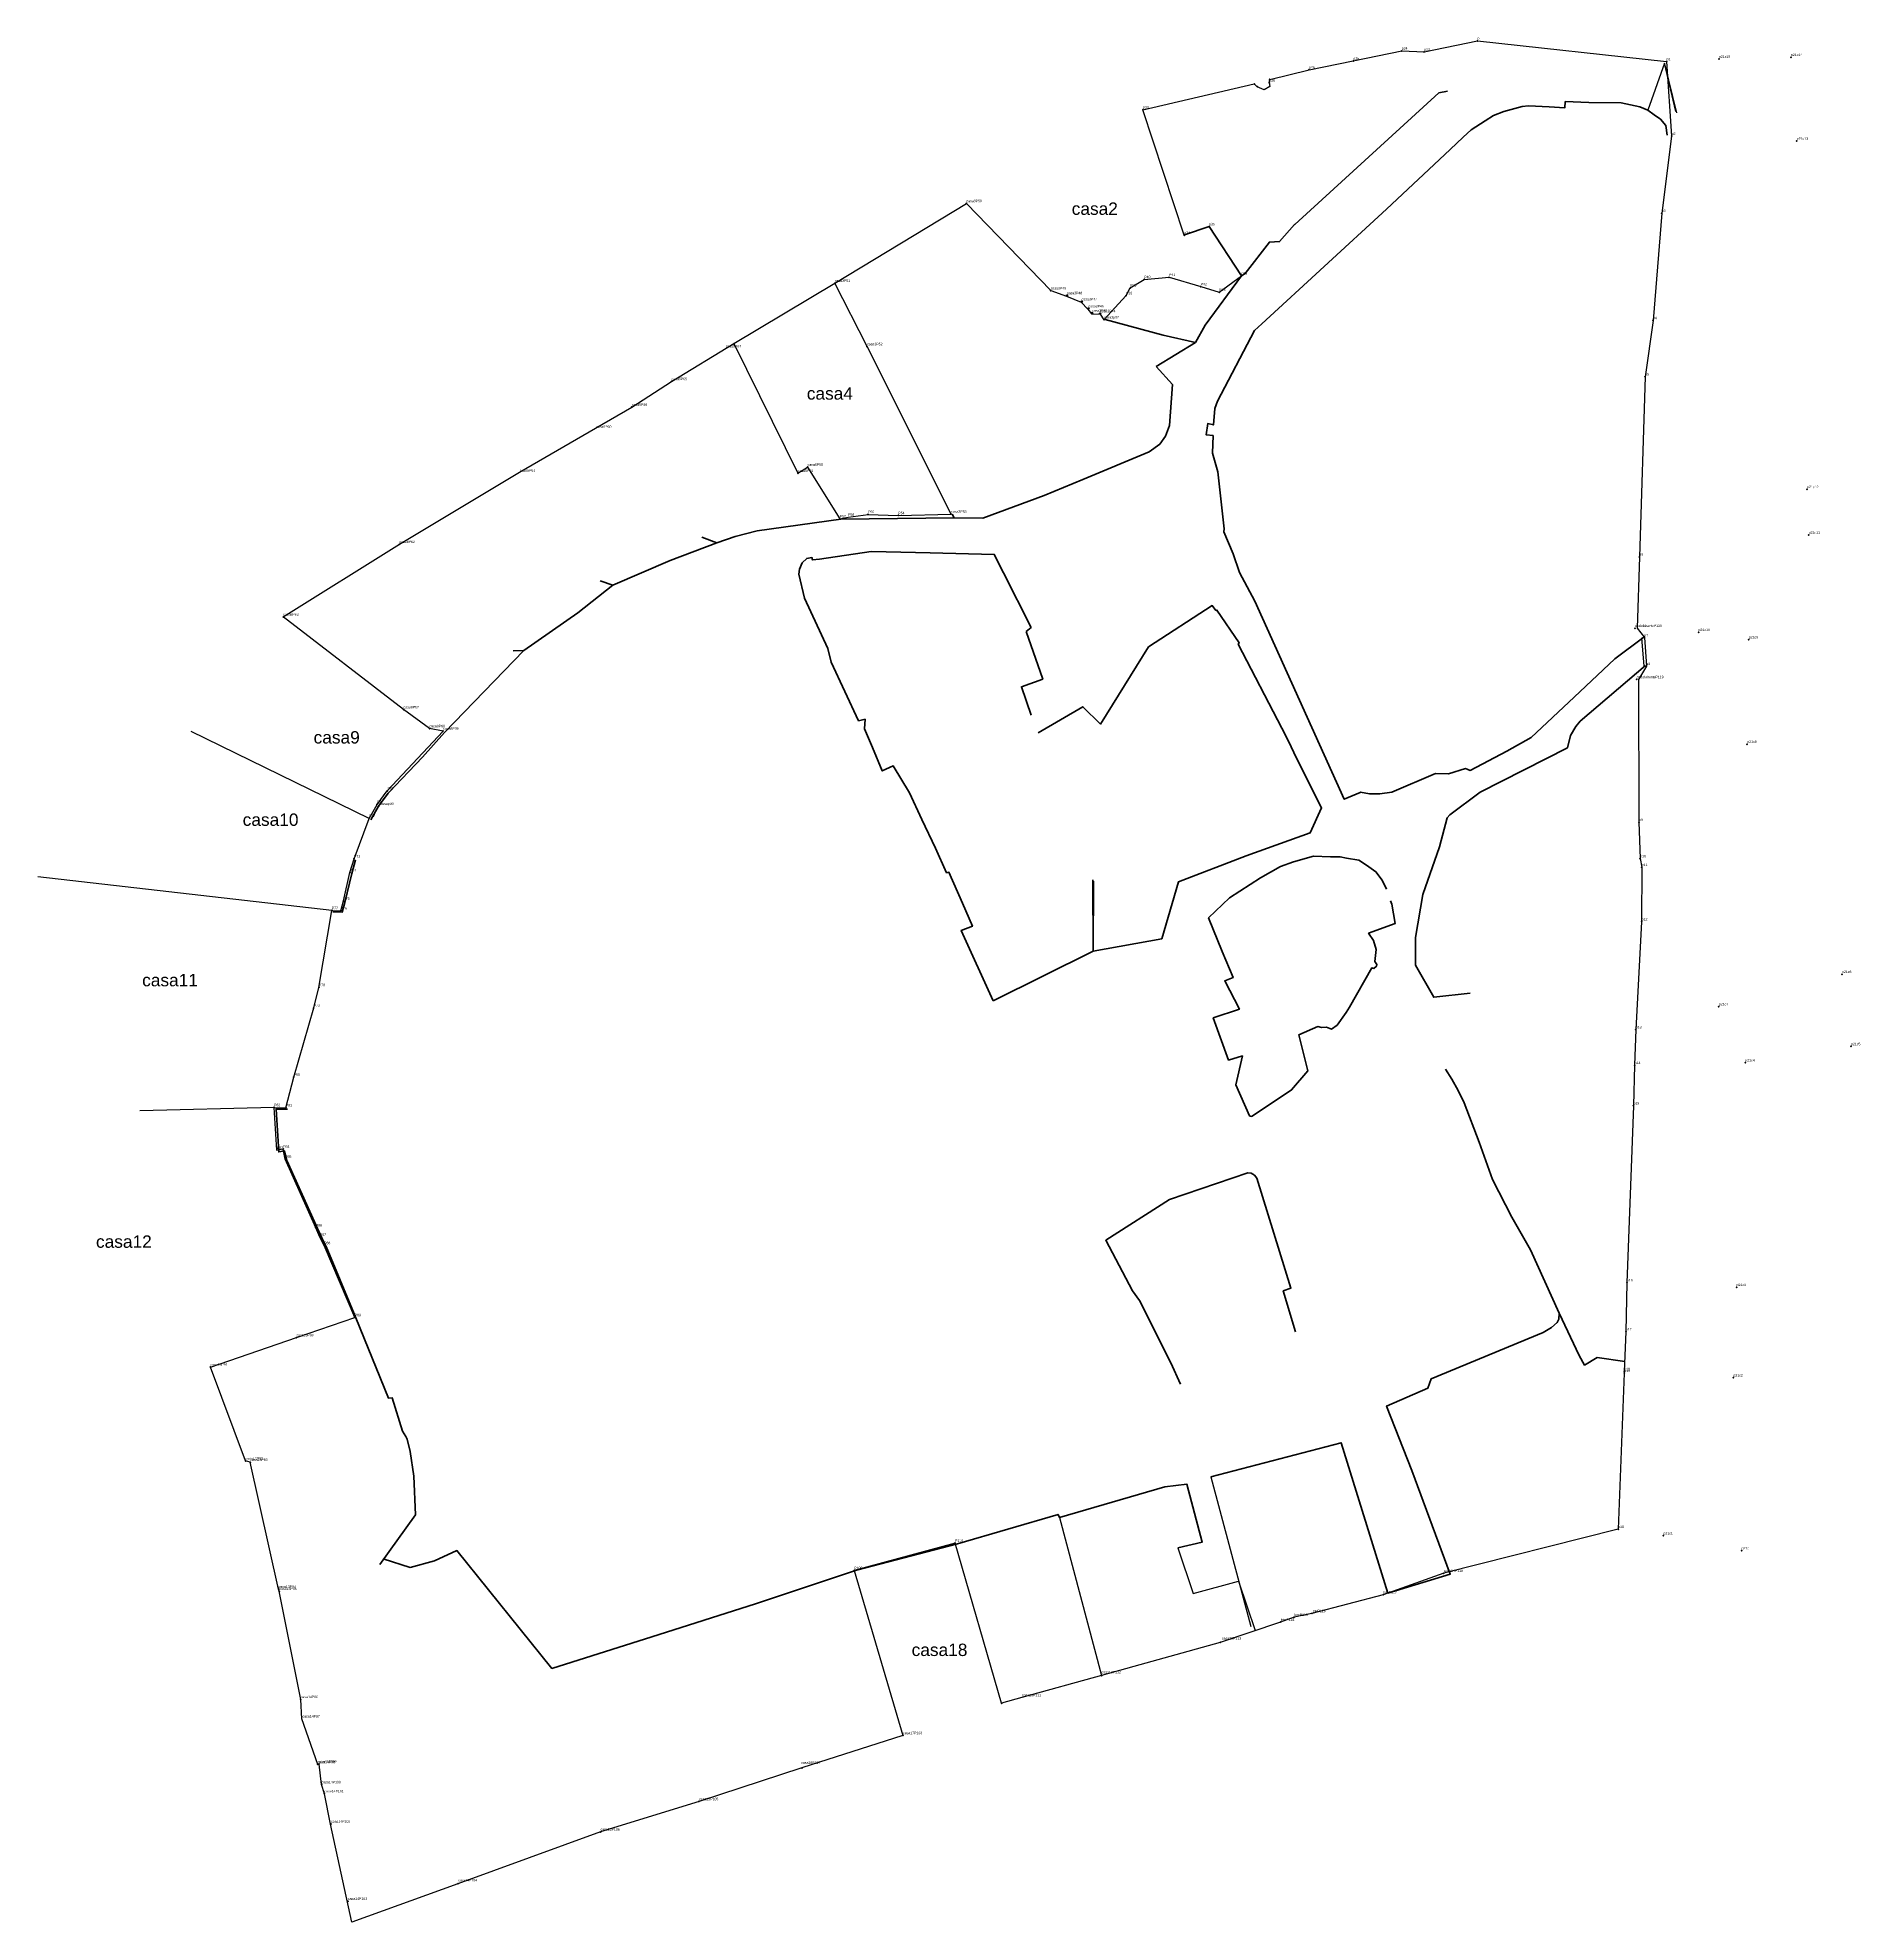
# Model space of a CAD drawing. Header units: millimetres. Extents: x 566258 to 574421, y 1333409 to 1335068.
# Drawn here: x 574053 to 574421, y 1334220.8 to 1334601.3 of the extents above; entities that cross this region are included whole.
import ezdxf

# ---------------------------------------------------------------- set-up
doc = ezdxf.new("R2010")
doc.units = ezdxf.units.MM
for name, color, linetype, lineweight in [('Line', 250, 'Continuous', 100), ('Point', 5, 'Continuous', 100), ('Point_Name', 1, 'Continuous', 100)]:
    doc.layers.add(name, color=color, linetype=linetype, lineweight=lineweight)
doc.styles.get("Standard").update_dxf_attribs({"font": 'arial.ttf'})

msp = doc.modelspace()

# ---------------------------------------------------------------- linework, layer by layer
msp.add_line((574289.87, 1334310.77, 399.17), (574297.94, 1334280.57, 399.17))
at = {"elevation": 399.17}
for points in [[(574301.7, 1334592.17), (574301.78, 1334592.87), (574309.72, 1334594.83), (574318.66, 1334596.61), (574328.43, 1334598.64), (574332.95, 1334598.42), (574343.73, 1334600.66), (574381.91, 1334596.48), (574382.93, 1334581.42), (574380.92, 1334565.87), (574379.17, 1334544.22), (574377.57, 1334532.84), (574376.42, 1334496.49), (574375.95, 1334482.07), (574377.42, 1334480.18), (574377.83, 1334474.4), (574376.27, 1334471.74), (574376.32, 1334442.91), (574376.57, 1334435.56), (574376.91, 1334433.82), (574376.88, 1334422.81), (574375.7, 1334401.05), (574375.46, 1334393.84), (574375.23, 1334385.68), (574373.89, 1334349.95), (574373.69, 1334340.06), (574373.35, 1334332.03), (574373.38, 1334331.71), (574372.15, 1334300.17), (574336.93, 1334291.29), (574324.69, 1334286.95), (574310.31, 1334283.19), (574306.72, 1334282.41), (574303.99, 1334281.44), (574291.81, 1334277.35), (574267.85, 1334270.64), (574251.75, 1334266.2), (574247.65, 1334265.07), (574238.26, 1334297.39), (574217.91, 1334291.87), (574227.74, 1334258.56), (574207.34, 1334251.99), (574186.58, 1334245.22), (574166.67, 1334239.09), (574137.88, 1334228.63), (574116.45, 1334220.83), (574112.13, 1334240.66), (574110.93, 1334246.8), (574110.35, 1334248.64), (574109.86, 1334252.79), (574109.57, 1334252.69), (574106.35, 1334261.91), (574106.14, 1334265.84), (574101.82, 1334287.66), (574101.67, 1334288.09), (574095.95, 1334313.72), (574095.02, 1334313.96), (574087.9, 1334332.93), (574105.26, 1334338.88), (574117.06, 1334342.93), (574110.88, 1334357.47), (574110.01, 1334359.17), (574109.19, 1334361.04), (574103.02, 1334374.91), (574102.61, 1334376.94), (574101.34, 1334376.72), (574100.77, 1334385.34), (574103.14, 1334385.27), (574104.73, 1334391.46), (574108.78, 1334405.43), (574109.81, 1334409.56), (574112.43, 1334425.1), (574114.21, 1334425.06), (574114.8, 1334427.02), (574116.09, 1334432.75), (574116.92, 1334435.53), (574119.95, 1334443.69), (574121.56, 1334446.5), (574123.61, 1334449.25), (574134.9, 1334461.32), (574132.16, 1334461.83), (574126.9, 1334465.65), (574102.61, 1334484.36), (574126.07, 1334499.03), (574150.29, 1334513.6), (574165.66, 1334522.46), (574172.99, 1334526.72), (574181.03, 1334531.91), (574193.62, 1334539.54), (574206.52, 1334513.36), (574208.48, 1334514.61), (574214.97, 1334504.16), (574216.67, 1334504.52), (574220.71, 1334505.07), (574226.8, 1334504.84), (574237.46, 1334505.13), (574220.5, 1334538.95), (574213.95, 1334551.74), (574240.56, 1334567.84), (574257.57, 1334550.24), (574260.78, 1334549.1), (574263.72, 1334547.89), (574265.06, 1334546.5), (574265.82, 1334545.56), (574267.53, 1334545.46), (574268.31, 1334544.36), (574272.79, 1334549.24), (574273.63, 1334550.79), (574276.46, 1334552.5), (574281.47, 1334552.93), (574287.86, 1334551.05), (574291.61, 1334549.92), (574296.08, 1334553.24), (574289.53, 1334563.17), (574284.54, 1334561.42), (574276.18, 1334586.75), (574298.66, 1334591.95)], [(574299.27, 1334591.41), (574299.27, 1334591.41), (574298.66, 1334591.95)], [(574193.62, 1334539.54), (574213.95, 1334551.74)], [(574119.95, 1334443.69), (574084.02, 1334461.25)], [(574112.43, 1334425.1), (574053.04, 1334431.92)], [(574100.77, 1334385.34), (574073.69, 1334384.68)], [(574259.36, 1334302.52), (574267.85, 1334270.64)], [(574283.24, 1334296.4), (574286.34, 1334287.22), (574295.51, 1334289.67), (574298.85, 1334279.72)]]:
    msp.add_lwpolyline(points, dxfattribs=at)
at = {"color": 4, "elevation": 399.17}
msp.add_lwpolyline([(574383.81, 1334586.39), (574381.47, 1334596.17), (574378.13, 1334586.7)], dxfattribs=at)
at = {"color": 3}
for points in [[(574381.5, 1334596), (574383.92, 1334586.11)], [(574376.87, 1334480.16), (574377.31, 1334474.44)]]:
    msp.add_lwpolyline(points, dxfattribs=at)
at = {"color": 2, "elevation": 399.17}
msp.add_lwpolyline([(574301.7, 1334592.17), (574301.8, 1334591.42), (574300.69, 1334590.79), (574299.27, 1334591.41)], dxfattribs=at)
for centre in [(574260.83, 1334549.25, 399.17), (574263.81, 1334548.02, 399.17), (574265.17, 1334546.6, 399.17), (574265.89, 1334545.71, 399.17), (574267.54, 1334545.61, 399.17)]:
    msp.add_circle(centre, 0.15)
at = {"layer": 'Line', "color": 4, "lineweight": 40, "elevation": 399.17}
for points in [[(574278.86, 1334534.9), (574286.79, 1334539.75)], [(574215.17, 1334504.07), (574238.09, 1334504.37)]]:
    msp.add_lwpolyline(points, dxfattribs=at)
at = {"layer": 'Line', "color": 4, "lineweight": 40}
for points in [[(574337.71, 1334590.51, 399.17), (574335.91, 1334590.14, 399.17), (574306.83, 1334563.61, 399.17), (574306.78, 1334563.57, 399.17), (574303.77, 1334560.14, 399.17), (574301.71, 1334560.04, 399.17), (574296.83, 1334553.66, 399.17), (574296.08, 1334553.24, 399.17), (574289.54, 1334563.21, 399.17), (574284.55, 1334561.49, 399.17)], [(574324.01, 1334448.63, 399.17), (574321.95, 1334448.68, 399.17), (574320.12, 1334448.99, 399.17), (574320.03, 1334448.92, 399.17), (574316.84, 1334447.54, 399.17), (574298.77, 1334487.56, 399.17), (574295.67, 1334493.32, 399.17), (574294.43, 1334497.08, 399.17), (574292.49, 1334501.52, 399.17), (574292.58, 1334502.13, 399.17), (574291.33, 1334513.62, 399.17), (574290.26, 1334517.41, 399.17), (574290.34, 1334520.98, 399.17), (574288.96, 1334521.1, 399.17), (574289.27, 1334523.39, 399.17), (574290.43, 1334523.12, 399.17), (574290.67, 1334526.46, 399.17), (574291.21, 1334527.89, 399.17), (574298.71, 1334542.18, 399.17), (574300.16, 1334543.5, 399.17), (574325.35, 1334566.69, 399.17), (574338.22, 1334578.72, 399.17), (574340.86, 1334581.22, 399.17), (574342.49, 1334582.7, 399.17), (574345.25, 1334584.53, 399.17), (574346.98, 1334585.58, 399.17), (574349.07, 1334586.38, 399.17), (574352.73, 1334587.38, 399.17), (574354.01, 1334587.53, 399.17), (574358.22, 1334587.33, 399.17), (574361.35, 1334587.13, 399.17), (574361.46, 1334588.4, 399.17), (574366.21, 1334588.24, 399.17), (574372.71, 1334588.14, 399.17), (574376.53, 1334587.31, 399.17), (574378.13, 1334586.7, 399.17), (574379.43, 1334585.71, 399.17), (574380.65, 1334584.84, 399.17), (574381.78, 1334583.6, 399.17), (574382, 1334581.61, 399.17)], [(574296.08, 1334553.24, 399.17), (574288.78, 1334543.29, 399.17), (574286.79, 1334539.75, 399.17), (574280.27, 1334541.27, 399.17), (574268.55, 1334544.43, 399.17)], [(574278.86, 1334534.9, 399.17), (574282.17, 1334531.26, 399.17), (574281.53, 1334523.03, 399.17), (574280.75, 1334520.82, 399.17), (574279.59, 1334519.24, 399.17), (574277.44, 1334517.66, 399.17), (574264.05, 1334512.08, 399.17), (574256.22, 1334508.9, 399.17), (574243.85, 1334504.33, 399.17), (574238.09, 1334504.37, 399.17), (574237.65, 1334505.08, 399.17)], [(574215.17, 1334504.07, 399.17), (574198.33, 1334501.73, 399.17), (574193.89, 1334500.58, 399.17), (574190.15, 1334499.35, 399.17), (574187.13, 1334500.48, 399.17)], [(574190.15, 1334499.35, 399.17), (574180.72, 1334495.75, 399.17), (574169.15, 1334490.76, 399.17), (574166.63, 1334491.66, 399.17)], [(574245.96, 1334406.87, 399.17), (574245.96, 1334406.87, 399.17), (574239.49, 1334421.08, 399.17), (574241.75, 1334421.93, 399.17), (574239.75, 1334426.59, 399.17), (574237, 1334432.82, 399.17), (574236.56, 1334432.7, 399.17), (574234.28, 1334437.71, 399.17), (574231.58, 1334443.48, 399.17), (574229.04, 1334448.84, 399.17), (574225.74, 1334454.32, 399.17), (574223.54, 1334453.29, 399.17), (574221.6, 1334458.01, 399.17), (574219.97, 1334461.8, 399.17), (574220.08, 1334463.72, 399.17), (574218.79, 1334463.41, 399.17), (574213.21, 1334475.23, 399.17), (574212.55, 1334477.96, 399.17), (574207.89, 1334488.12, 399.17), (574206.72, 1334492.97, 399.17), (574206.87, 1334494.03, 399.17), (574207.39, 1334495.31, 399.17), (574208.31, 1334496.18, 399.17), (574209.37, 1334496.35, 399.17), (574209.44, 1334495.87, 399.17), (574210.88, 1334496.05, 399.17), (574221.32, 1334497.56, 399.17), (574224.35, 1334497.53, 399.17), (574233.2, 1334497.28, 399.17), (574246.17, 1334496.99, 399.17), (574248.05, 1334493.26, 399.17), (574253.62, 1334482.24, 399.17), (574252.58, 1334481.43, 399.17), (574252.58, 1334481.43, 399.17)], [(574169.15, 1334490.76, 399.17), (574162.08, 1334485.22, 399.17), (574151.21, 1334477.58, 399.17), (574149.03, 1334477.52, 399.17)], [(574277.29, 1334478.35, 399.17), (574290.17, 1334486.65, 399.17), (574290.92, 1334485.69, 399.17), (574291.13, 1334485.75, 399.17), (574295.63, 1334479.11, 399.17), (574295.4, 1334478.89, 399.17), (574304.24, 1334461.92, 399.17), (574305.56, 1334459.26, 399.17), (574307.16, 1334455.88, 399.17), (574312.25, 1334445.79, 399.17), (574309.98, 1334440.8, 399.17), (574297, 1334436.13, 399.17), (574283.34, 1334430.85, 399.17), (574279.98, 1334419.4, 399.17)], [(574252.58, 1334481.43, 399.17), (574255.97, 1334471.81, 399.17), (574251.66, 1334470.27, 399.17), (574253.6, 1334464.5, 399.17)], [(574377.29, 1334480.26, 399.17), (574371.44, 1334475.93, 399.17), (574363.23, 1334468.14, 399.17), (574354.55, 1334460.01, 399.17), (574349.67, 1334457.23, 399.17), (574342.27, 1334453.38, 399.17), (574341.3, 1334453.75, 399.17), (574337.9, 1334452.69, 399.17), (574335.25, 1334452.78, 399.17), (574326.42, 1334448.96, 399.17), (574324.01, 1334448.63, 399.17)], [(574151.21, 1334477.58, 399.17), (574135.15, 1334461.01, 399.17)], [(574255.01, 1334460.96, 399.17), (574264.07, 1334466.23, 399.17), (574267.6, 1334462.72, 399.17), (574277.29, 1334478.35, 399.17)], [(574342.24, 1334408.42, 399.17), (574334.91, 1334407.58, 399.17), (574331.21, 1334414.06, 399.17), (574331.21, 1334419.65, 399.17), (574332.68, 1334428.34, 399.17), (574336.03, 1334437.94, 399.17), (574337.58, 1334443.77, 399.17), (574338.14, 1334444.4, 399.17), (574344.26, 1334449.01, 399.17), (574361.88, 1334457.96, 399.17), (574362.54, 1334460.4, 399.17), (574363.61, 1334462.25, 399.17), (574364.45, 1334463.29, 399.17), (574377.67, 1334474.55, 399.17)], [(574135.15, 1334461.01, 399.17), (574130.71, 1334456.07, 399.17), (574123.79, 1334448.77, 399.17), (574121.86, 1334446.14, 399.17)], [(574121.86, 1334446.14, 399.17), (574120.28, 1334443.41, 399.17)], [(574117.21, 1334435.31, 399.17), (574116.46, 1334432.58, 399.17), (574115.07, 1334426.73, 399.17), (574114.53, 1334424.77, 399.17), (574112.65, 1334424.84, 399.17)], [(574326.14, 1334427.06, 399.17), (574326.41, 1334426.34, 399.17), (574327.1, 1334422.45, 399.17), (574321.76, 1334420.51, 399.17), (574322.74, 1334419.01, 399.17), (574323.25, 1334417.22, 399.17), (574322.98, 1334414.79, 399.17), (574323.41, 1334414.19, 399.17), (574323.32, 1334413.85, 399.17), (574322.81, 1334413.4, 399.17), (574322.39, 1334413.51, 399.17), (574317.88, 1334405.58, 399.17), (574317.23, 1334404.49, 399.17), (574315.39, 1334401.94, 399.17), (574314.23, 1334401.15, 399.17), (574313.24, 1334401.52, 399.17), (574312.27, 1334401.45, 399.17), (574311.53, 1334401.66, 399.17), (574307.68, 1334400, 399.17), (574309.45, 1334392.7, 399.17), (574306.21, 1334388.87, 399.17), (574298.23, 1334383.58, 399.17), (574298.15, 1334383.53, 399.17), (574297.82, 1334383.56, 399.17), (574297.72, 1334383.67, 399.17), (574294.92, 1334389.87, 399.17), (574296.28, 1334395.74, 399.17), (574293.49, 1334394.91, 399.17), (574290.4, 1334403.41, 399.17), (574295.66, 1334405.19, 399.17), (574292.69, 1334410.92, 399.17), (574294.38, 1334411.55, 399.17), (574292.16, 1334416.8, 399.17), (574289.45, 1334423.64, 399.17), (574293.69, 1334427.64, 399.17), (574299.92, 1334431.7, 399.17), (574303.95, 1334433.98, 399.17), (574306.59, 1334434.94, 399.17), (574310.62, 1334436.04, 399.17), (574314.06, 1334435.92, 399.17), (574316.02, 1334435.91, 399.17), (574317.3, 1334435.63, 399.17), (574319.75, 1334435.26, 399.17), (574321.32, 1334434.25, 399.17), (574323.22, 1334432.91, 399.17), (574324.47, 1334431.22, 399.17), (574325.33, 1334429.41, 399.17)], [(574266.12, 1334416.89, 399.17), (574266.07, 1334431.3, 399.17)], [(574279.98, 1334419.4, 399.17), (574266.12, 1334416.89, 399.17), (574266.19, 1334431.04, 399.17)], [(574266.12, 1334416.89, 399.17), (574245.96, 1334406.87, 399.17)], [(574360.23, 1334343.79, 399.17), (574354.45, 1334356.59, 399.17), (574350.7, 1334363.21, 399.17), (574346.76, 1334370.76, 399.17), (574344.07, 1334378.3, 399.17), (574341.03, 1334386.29, 399.17), (574339.85, 1334388.76, 399.17), (574338.58, 1334391.04, 399.17), (574337.27, 1334393.05, 399.17)], [(574103.46, 1334384.97, 399.17), (574101.16, 1334385.01, 399.17), (574101.72, 1334376.37, 399.17), (574102.87, 1334376.55, 399.17), (574103.32, 1334374.65, 399.17), (574109.52, 1334360.91, 399.17), (574110.41, 1334359.03, 399.17), (574111.25, 1334357.24, 399.17), (574117.26, 1334342.88, 399.17), (574123.85, 1334326.67, 399.17), (574124.6, 1334326.72, 399.17), (574126.7, 1334320.01, 399.17), (574127.34, 1334318.91, 399.17), (574127.61, 1334318.38, 399.17), (574128.24, 1334315.89, 399.17), (574129, 1334310.92, 399.17), (574129.32, 1334303.1, 399.17), (574122.14, 1334293.06, 399.17)], [(574283.8, 1334329.45, 399.17), (574281.81, 1334333.79, 399.17), (574275.49, 1334346.36, 399.17), (574274.09, 1334348.31, 399.17), (574268.67, 1334358.53, 399.17), (574281.54, 1334366.75, 399.17), (574297.36, 1334372.13, 399.17), (574298.01, 1334372.04, 399.17), (574298.36, 1334371.87, 399.17), (574298.72, 1334371.65, 399.17), (574299.17, 1334371.09, 399.17), (574306.06, 1334348.82, 399.17), (574304.53, 1334348.28, 399.17), (574307.02, 1334340.05, 399.17)], [(574325.62, 1334287.27, 399.17), (574338.24, 1334291.1, 399.17), (574330.5, 1334312.06, 399.17), (574325.38, 1334325.05, 399.17), (574333.72, 1334328.63, 399.17), (574334.41, 1334330.55, 399.17), (574356.98, 1334339.89, 399.17), (574358.69, 1334340.9, 399.17), (574359.83, 1334341.9, 399.17), (574360.15, 1334342.56, 399.17), (574360.23, 1334343.79, 399.17), (574364.28, 1334335.25, 399.17), (574365.34, 1334333.33, 399.17), (574367.9, 1334334.87, 399.17), (574373.47, 1334334.05, 399.17)], [(574289.87, 1334310.77, 399.17), (574316.24, 1334317.64, 399.17), (574325.62, 1334287.27, 399.17)], [(574122.82, 1334294.23, 399.17), (574128.25, 1334292.47, 399.17), (574133.18, 1334293.8, 399.17), (574137.68, 1334295.87, 399.17), (574156.87, 1334272.09, 399.17), (574177.06, 1334278.43, 399.17), (574197.98, 1334285.1, 399.17), (574197.98, 1334285.1, 399.17), (574218.33, 1334291.9, 399.17), (574238.75, 1334297.25, 399.17), (574259.06, 1334303.16, 399.17), (574259.36, 1334302.52, 399.17), (574280.62, 1334308.77, 399.17), (574285.03, 1334309.29, 399.17), (574288.16, 1334297.58, 399.17), (574283.24, 1334296.4, 399.17)]]:
    msp.add_polyline3d(points, dxfattribs=at)
at = {"layer": 'Point'}
for p in [(574328.43, 1334598.64, 405.63), (574332.95, 1334598.42, 405.89), (574343.73, 1334600.66, 404.11), (574407.01, 1334597.34, 397.05), (574309.72, 1334594.83, 406.2), (574318.66, 1334596.61, 405.62), (574381.91, 1334596.48, 399.17), (574392.49, 1334596.98, 399.07), (574298.66, 1334591.95, 406.89), (574299.27, 1334591.41, 406.76), (574301.7, 1334592.17, 406.39), (574301.78, 1334592.87, 406.85), (574276.18, 1334586.75, 408.53), (574382.93, 1334581.42, 400.17), (574408.19, 1334580.43, 398.77), (574240.56, 1334567.84, 408.25), (574289.53, 1334563.17, 408.05), (574380.92, 1334565.87, 401.82), (574284.54, 1334561.42, 407.96), (574213.95, 1334551.74, 407.28), (574276.46, 1334552.5, 408.26), (574281.47, 1334552.93, 408.18), (574296.08, 1334553.24, 407.23), (574257.57, 1334550.24, 408.14), (574260.83, 1334549.25, 408.24), (574263.81, 1334548.02, 408.27), (574272.79, 1334549.24, 408.39), (574273.63, 1334550.79, 408.33), (574287.86, 1334551.05, 408.03), (574291.61, 1334549.92, 407.73), (574265.17, 1334546.6, 408.39), (574265.89, 1334545.71, 408.66), (574267.54, 1334545.61, 408.52), (574268.31, 1334544.36, 408.8), (574379.17, 1334544.22, 403.94), (574193.62, 1334539.54, 399.17), (574220.5, 1334538.95, 407.71), (574377.57, 1334532.84, 405.65), (574181.03, 1334531.91, 404.87), (574172.99, 1334526.72, 405.03), (574208.48, 1334514.61, 407.06), (574206.52, 1334513.36, 406.29), (574410.29, 1334510.11, 403.67), (574220.71, 1334505.07, 407.6), (574226.8, 1334504.84, 408.07), (574237.46, 1334505.13, 409.1), (574126.07, 1334499.03, 405.2), (574410.6, 1334500.9, 403.7), (574376.42, 1334496.49, 409), (574102.61, 1334484.36, 405.17), (574375.55, 1334482.07, 409.45), (574377.42, 1334480.18, 406.5), (574388.37, 1334481.27, 406.42), (574398.49, 1334479.78, 406.09), (574375.87, 1334471.74, 409.77), (574377.83, 1334474.4, 406.62), (574126.9, 1334465.65, 405.43), (574132.16, 1334461.83, 405.27), (574134.9, 1334461.32, 405.23), (574398.18, 1334458.67, 407.63), (574123.61, 1334449.25, 405.81), (574121.56, 1334446.5, 405.91), (574119.95, 1334443.69, 405.98), (574376.32, 1334442.91, 412.23), (574116.92, 1334435.53, 406.43), (574376.57, 1334435.56, 412.09), (574376.91, 1334433.82, 412.14), (574116.09, 1334432.75, 406.48), (574114.8, 1334427.02, 406.55), (574112.43, 1334425.1, 406.45), (574114.21, 1334425.06, 406.36), (574376.88, 1334422.81, 412.4), (574417.32, 1334412.23, 410.98), (574109.81, 1334409.56, 407.52), (574108.78, 1334405.43, 407.61), (574392.46, 1334405.7, 410.18), (574375.7, 1334401.05, 413.06), (574419.15, 1334397.64, 410.76), (574375.46, 1334393.84, 413.29), (574397.78, 1334394.36, 410.55), (574104.73, 1334391.46, 408.26), (574100.77, 1334385.34, 409.02), (574103.14, 1334385.27, 408.78), (574375.23, 1334385.68, 413.69), (574101.34, 1334376.72, 409.93), (574102.61, 1334376.94, 409.27), (574103.02, 1334374.91, 409.48), (574109.19, 1334361.04, 410.48), (574110.01, 1334359.17, 410.47), (574110.88, 1334357.47, 410.33), (574373.89, 1334349.95, 415.02), (574396.04, 1334349.03, 412.59), (574117.06, 1334342.93, 411.05), (574105.26, 1334338.88, 411.8), (574373.69, 1334340.06, 414.98), (574087.9, 1334332.93, 413.95), (574373.35, 1334332.03, 414.87), (574373.38, 1334331.71, 414.81), (574395.4, 1334330.76, 413.59), (574095.02, 1334313.96, 413.98), (574095.95, 1334313.72, 414.02), (574238.26, 1334297.39, 412.07), (574372.15, 1334300.17, 415.28), (574381.27, 1334298.86, 414.85), (574397.05, 1334295.85, 415.32), (574217.91, 1334291.87, 410.89), (574336.93, 1334291.29, 415.47), (574101.67, 1334288.09, 414.18), (574101.82, 1334287.66, 414.21), (574324.69, 1334286.95, 414.01), (574303.99, 1334281.44, 413.92), (574306.72, 1334282.41, 413.89), (574310.31, 1334283.19, 414.1), (574291.81, 1334277.35, 399.17), (574267.85, 1334270.64, 399.17), (574106.14, 1334265.84, 414.61), (574247.65, 1334265.07, 399.17), (574227.74, 1334258.56, 413.69), (574109.57, 1334252.69, 417.48), (574109.86, 1334252.79, 417.47), (574207.34, 1334251.99, 399.17), (574110.35, 1334248.64, 415.54), (574110.93, 1334246.8, 415.46), (574186.58, 1334245.22, 412.72), (574112.27, 1334240.69, 415.84), (574166.67, 1334239.09, 416.62), (574137.88, 1334228.63, 399.17), (574115.67, 1334225.09, 416.62)]:
    msp.add_point(p, dxfattribs=at)
at = {"layer": 'Point', "color": 4, "lineweight": 40}
msp.add_point((574121.86, 1334446.14, 794.89), dxfattribs=at)

# ---------------------------------------------------------------- texts
at = {"color": 3, "char_height": 2.5, "width": 6.1523, "attachment_point": 1}
for s, insert in [('casa2', (574261.81, 1334568.03)), ('casa4', (574208.32, 1334530.73)), ('casa9', (574108.75, 1334461.3)), ('casa10', (574094.43, 1334444.68)), ('casa11', (574074.13, 1334412.29)), ('casa12', (574064.81, 1334359.5)), ('casa18', (574229.49, 1334277.09))]:
    msp.add_mtext(s, dxfattribs=dict(at, insert=insert))
at = {"layer": 'Point_Name'}
for s, p in [('p', (574343.73, 1334600.91)), ('p25', (574318.66, 1334596.86)), ('p24', (574328.43, 1334598.89)), ('p23', (574332.95, 1334598.67)), ('p1', (574381.91, 1334596.73)), ('p21c15', (574392.49, 1334597.23)), ('p21c14', (574407.01, 1334597.59)), ('p26', (574309.72, 1334595.08)), ('p28', (574301.7, 1334592.42)), ('p33', (574276.18, 1334587)), ('p2', (574382.93, 1334581.67)), ('p21c13', (574408.19, 1334580.68)), ('casa3P50', (574240.56, 1334568.09)), ('p35', (574289.53, 1334563.42)), ('p3', (574380.92, 1334566.12)), ('p34', (574284.54, 1334561.67)), ('casa3P51', (574213.95, 1334551.99)), ('P39', (574273.63, 1334551.04)), ('P40', (574276.46, 1334552.75)), ('P41', (574281.47, 1334553.18)), ('P42', (574287.86, 1334551.3)), ('p36', (574296.08, 1334553.49)), ('casa3P49', (574257.57, 1334550.49)), ('casa3P48', (574260.83, 1334549.5)), ('casa3P47', (574263.81, 1334548.27)), ('P38', (574272.79, 1334549.49)), ('P43', (574291.61, 1334550.17)), ('casa3P46', (574265.17, 1334546.85)), ('casa3P45', (574265.89, 1334545.96)), ('casa3P44', (574267.54, 1334545.86)), ('casa3p37', (574268.31, 1334544.61)), ('p4', (574379.17, 1334544.47)), ('casa5P64', (574191.95, 1334538.78)), ('casa3P52', (574220.5, 1334539.2)), ('casa5P65', (574181.03, 1334532.16)), ('p5', (574377.57, 1334533.09)), ('casa5P66', (574172.99, 1334526.97)), ('casa6P60', (574165.76, 1334522.54)), ('casa6P61', (574150.39, 1334513.68)), ('casa5P59', (574206.52, 1334513.61)), ('casa5P58', (574208.48, 1334514.86)), ('p21c12', (574410.29, 1334510.36)), ('P55', (574220.71, 1334505.32)), ('casa3P53', (574237.46, 1334505.38)), ('P57', (574214.97, 1334504.41)), ('P56', (574216.67, 1334504.77)), ('P54', (574226.8, 1334505.09)), ('casa8P62', (574126.07, 1334499.28)), ('p21c11', (574410.6, 1334501.15)), ('p6', (574376.42, 1334496.74)), ('casa8P63', (574102.61, 1334484.61)), ('codofaltanteP120', (574375.55, 1334482.32)), ('p7', (574377.42, 1334480.43)), ('p21c10', (574388.37, 1334481.52)), ('p21c9', (574398.49, 1334480.03)), ('codofaltanteP119', (574375.87, 1334471.99)), ('p8', (574377.83, 1334474.65)), ('casa8P67', (574126.9, 1334465.9)), ('casa8P68', (574132.16, 1334462.08)), ('casa8P69', (574134.9, 1334461.57)), ('p21c8', (574398.18, 1334458.92)), ('P70', (574123.61, 1334449.5)), ('P71', (574121.56, 1334446.75)), ('P72', (574119.95, 1334443.94)), ('p9', (574376.32, 1334443.16)), ('P73', (574116.92, 1334435.78)), ('p10', (574376.57, 1334435.81)), ('p11', (574376.91, 1334434.07)), ('P74', (574116.09, 1334433)), ('P75', (574114.8, 1334427.27)), ('P77', (574112.43, 1334425.35)), ('P76', (574114.21, 1334425.31)), ('p12', (574376.88, 1334423.06)), ('p21c6', (574417.32, 1334412.48)), ('P78', (574109.81, 1334409.81)), ('P79', (574108.78, 1334405.68)), ('p21c7', (574392.46, 1334405.95)), ('p13', (574375.7, 1334401.3)), ('p21c5', (574419.15, 1334397.89)), ('P80', (574104.73, 1334391.71)), ('p14', (574375.46, 1334394.09)), ('p21c4', (574397.78, 1334394.61)), ('P82', (574100.77, 1334385.59)), ('P81', (574103.14, 1334385.52)), ('p15', (574375.23, 1334385.93)), ('P83', (574101.34, 1334376.97)), ('P84', (574102.61, 1334377.19)), ('P85', (574103.02, 1334375.16)), ('P86', (574109.19, 1334361.29)), ('P87', (574110.01, 1334359.42)), ('P88', (574110.88, 1334357.72)), ('p16', (574373.89, 1334350.2)), ('p21c3', (574396.04, 1334349.28)), ('P89', (574117.06, 1334343.18)), ('casa13P90', (574105.26, 1334339.13)), ('p17', (574373.69, 1334340.31)), ('casa13P91', (574087.9, 1334333.18)), ('p18', (574373.35, 1334332.28)), ('p19', (574373.38, 1334331.96)), ('p21c2', (574395.4, 1334331.01)), ('casa13P92', (574095.02, 1334314.21)), ('casa13P93', (574095.95, 1334313.97)), ('p20', (574372.15, 1334300.42)), ('P110', (574238.26, 1334297.64)), ('p21c1', (574381.27, 1334299.11)), ('p21c', (574397.05, 1334296.1)), ('P109', (574217.91, 1334292.12)), ('casa34P118', (574336.93, 1334291.54)), ('casa13P94', (574101.67, 1334288.34)), ('casa13P95', (574101.82, 1334287.91)), ('loteP117', (574324.69, 1334287.2)), ('loteP114', (574303.99, 1334281.69)), ('loteP115', (574306.72, 1334282.66)), ('loteP116', (574310.31, 1334283.44)), ('casa20P113', (574292.13, 1334277.91)), ('casa19P112', (574267.85, 1334271.09)), ('casa14P96', (574106.14, 1334266.09)), ('casa19P111', (574251.75, 1334266.45)), ('casa14P97', (574106.5, 1334262.16)), ('casa17P108', (574227.74, 1334258.81)), ('casa14P98', (574109.57, 1334252.94)), ('casa14P99', (574109.86, 1334253.04)), ('casa16P107', (574207.18, 1334252.81)), ('casa14P100', (574110.35, 1334248.89)), ('casa14P101', (574110.93, 1334247.05)), ('casa15P105', (574186.58, 1334245.47)), ('casa14P102', (574112.27, 1334240.94)), ('casa15P106', (574166.67, 1334239.34)), ('casa14P104', (574137.88, 1334229.08)), ('casa14P103', (574115.67, 1334225.34))]:
    msp.add_text(s, height=0.5, dxfattribs=at).set_placement(p)
at = {"layer": 'Point_Name', "color": 4, "lineweight": 40}
msp.add_text('9casap39', height=0.5, rotation=0.104, dxfattribs=at).set_placement((574121.86, 1334446.39, 399.17))

doc.saveas('drawing.dxf')
